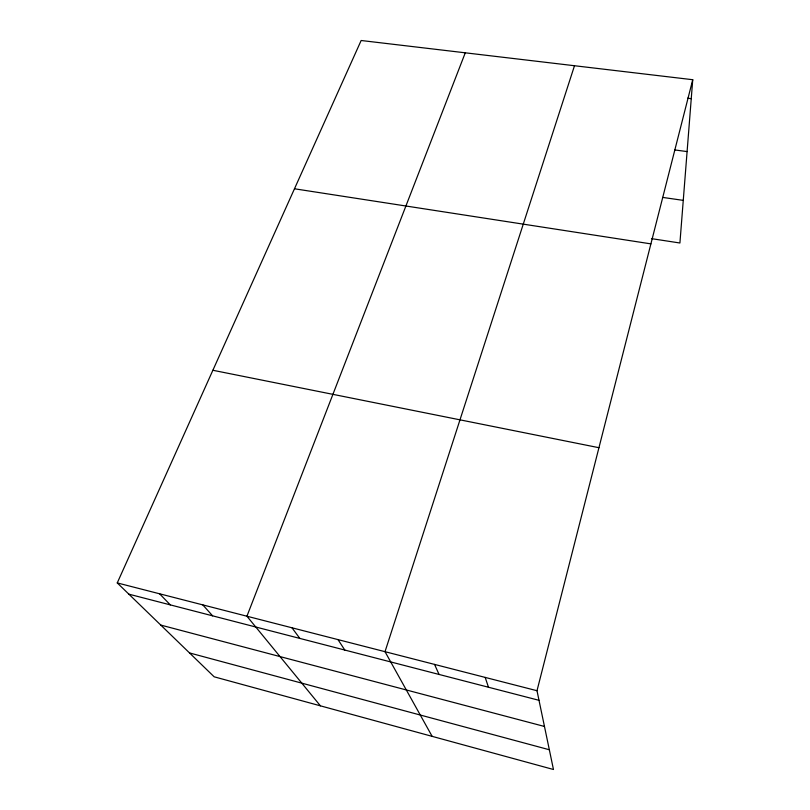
<?xml version="1.0" encoding="UTF-8"?>
<svg xmlns="http://www.w3.org/2000/svg" width="810" height="810" viewBox="0 0 810 810"><rect width="100%" height="100%" fill="white"/><g stroke="black" fill="none" stroke-linecap="round" stroke-linejoin="round"><path stroke-width="1.21" d="M692.742 79.714L537 690.717L553.463 769.5L214.164 676.806L117.258 582.917L361.149 40.5L692.742 79.714L679.914 243L651.463 238.636M574.492 65.731L385.013 651.685L432.145 736.361M465.274 52.812L246.928 616.218L320.406 705.834M687.568 98.202L691.254 98.658M674.71 149.931L687.093 151.581M662.661 197.407L683.265 200.374M294.486 188.781L650.896 243.871M212.878 370.271L598.944 447.707M117.258 582.917L537 690.717M128.851 594.155L539.004 700.316M160.755 625.067L544.472 726.469M189.52 652.931L549.332 749.756M159.59 593.791L170.313 604.888M202.804 604.888L212.605 615.833M291.985 627.79L299.822 638.401M338.003 639.616L344.797 650.045M434.535 664.403L439.06 674.447M485.18 677.413L488.481 687.234"/></g></svg>
